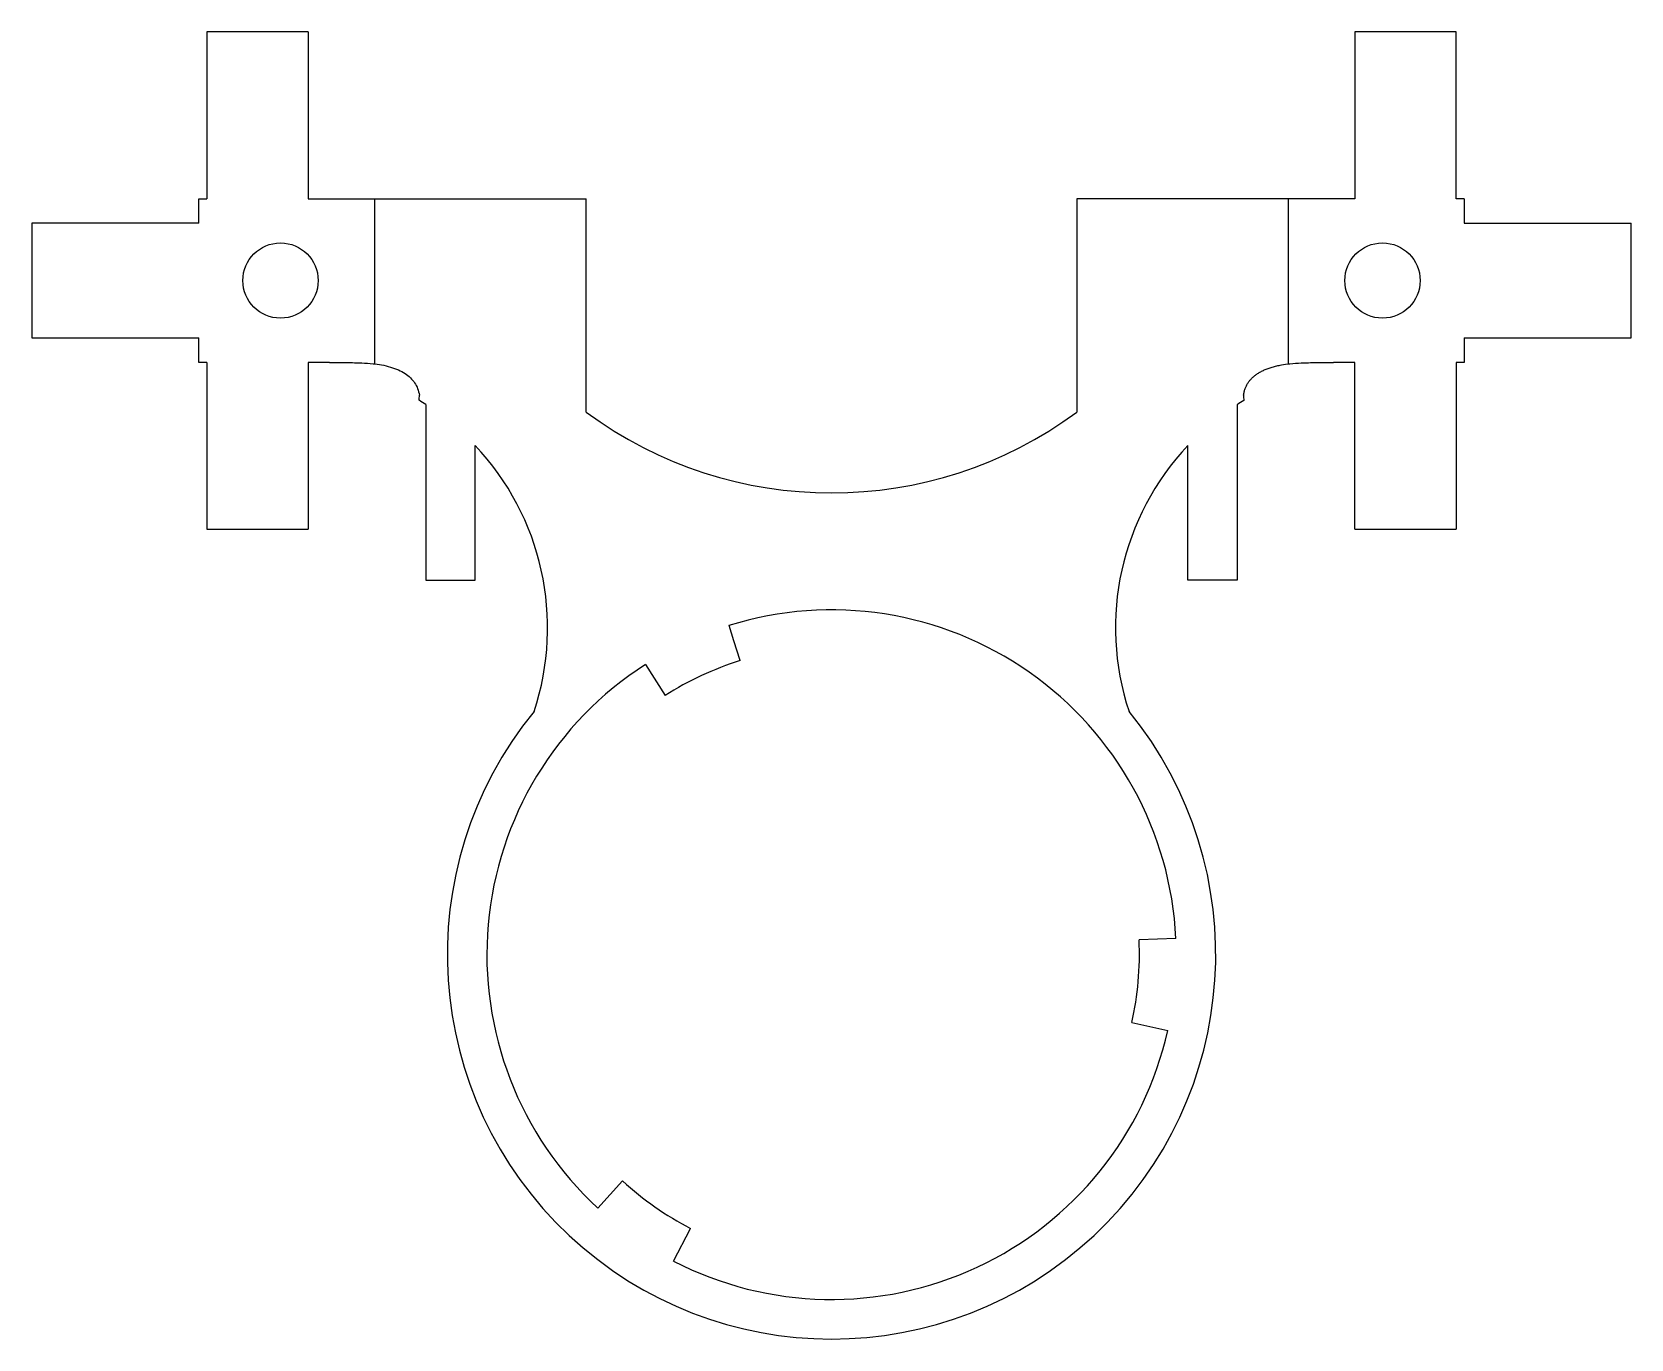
# Model space of a CAD drawing. Header units: millimetres. Extents: x -24.5 to 24.4, y -11.8 to 28.2.
import ezdxf

# ---------------------------------------------------------------- set-up
doc = ezdxf.new("R2010")
doc.units = ezdxf.units.MM

msp = doc.modelspace()

# ---------------------------------------------------------------- linework, layer by layer
at = {"color": 7, "linetype": 'Continuous', "lineweight": 25}
for p, q in [((-19.102, 28.209), (-19.102, 23.109)), ((-16.002, 28.209), (-19.102, 28.209)), ((-16.002, 28.209), (-16.002, 23.109)), ((15.999, 28.209), (15.999, 23.109)), ((19.099, 28.209), (15.999, 28.209)), ((19.099, 23.109), (19.099, 28.209)), ((-19.352, 22.359), (-19.352, 23.109)), ((-19.352, 23.109), (-19.102, 23.109)), ((-16.002, 23.109), (-15.602, 23.109)), ((-15.602, 23.109), (-15.602, 23.109)), ((-15.602, 23.109), (-7.503, 23.109)), ((-7.503, 16.584), (-7.503, 23.109)), ((7.5, 23.109), (7.5, 16.584)), ((15.999, 23.109), (7.5, 23.109)), ((19.349, 23.109), (19.099, 23.109)), ((19.349, 23.109), (19.349, 22.359)), ((-24.452, 22.359), (-24.452, 18.859)), ((-19.352, 22.359), (-24.452, 22.359)), ((19.349, 22.359), (24.449, 22.359)), ((24.449, 18.859), (24.449, 22.359)), ((-24.452, 18.859), (-19.352, 18.859)), ((-19.352, 18.109), (-19.352, 18.859)), ((19.349, 18.859), (24.449, 18.859)), ((19.349, 18.859), (19.349, 18.109)), ((-19.102, 18.109), (-19.352, 18.109)), ((-19.102, 18.109), (-19.102, 13.009)), ((-15.352, 18.109), (-16.002, 18.109)), ((-16.002, 18.109), (-16.002, 13.009)), ((15.999, 18.109), (15.349, 18.109)), ((15.999, 13.009), (15.999, 18.109)), ((19.349, 18.109), (19.099, 18.109)), ((19.099, 18.109), (19.099, 13.009)), ((-12.403, 16.816), (-12.403, 11.448)), ((12.4, 16.814), (12.4, 11.447)), ((-10.903, 11.448), (-10.903, 15.571)), ((10.9, 11.447), (10.9, 15.568)), ((-19.102, 13.009), (-16.002, 13.009)), ((15.999, 13.009), (19.099, 13.009)), ((-12.403, 11.448), (-10.903, 11.448)), ((12.4, 11.447), (10.9, 11.447)), ((-5.693, 8.871), (-5.091, 7.919)), ((10.529, 0.495), (9.404, 0.449)), ((9.183, -2.076), (10.284, -2.316)), ((-6.389, -6.915), (-7.147, -7.748)), ((-4.836, -9.366), (-4.313, -8.369))]:
    msp.add_line(p, q, dxfattribs=at)
at = {"color": 7, "linetype": 'Continuous'}
for p, q in [((-13.978, 23.109), (-13.978, 18.062)), ((13.975, 18.062), (13.975, 23.109))]:
    msp.add_line(p, q, dxfattribs=at)
at = {"color": 7, "linetype": 'Continuous', "lineweight": 25, "flags": 128}
msp.add_lwpolyline([(-2.794, 8.99), (-2.986, 9.591), (-3.136, 10.064)], dxfattribs=at)
at = {"color": 7, "linetype": 'Continuous', "lineweight": 25}
for centre in [(-16.852, 20.609), (16.849, 20.609)]:
    msp.add_circle(centre, 1.15, dxfattribs=at)
for centre, radius, start, end in [((-13.603, 17.109), 1, 350.7771, 0), ((-16.797, 9.995), 8.114, 57.2104, 58.9816), ((16.797, 9.995), 8.114, 121.0391, 122.8128), ((13.6, 17.109), 1, 180, 189.3108), ((-0.001, 26.757), 12.64, 233.5935, 306.4061), ((-16.797, 9.995), 8.114, 341.6241, 43.4127), ((16.797, 9.995), 8.114, 136.6157, 198.3759), ((0, 0), 10.541, 2.6898, 107.3103), ((0, 0), 10.541, 122.6898, 227.3102), ((0, 0), 9.415, 107.2641, 122.7365), ((0, 0), 11.75, 140.7343, 39.2657), ((0, 0), 9.415, 347.2642, 2.736), ((0, 0), 10.541, 242.6897, 347.3103), ((0, 0), 9.415, 227.2641, 242.7357)]:
    msp.add_arc(centre, radius, start, end, dxfattribs=at)
for points, knots in [([(-15.352, 18.109), (-15.173, 18.108), (-14.845, 18.107), (-14.4, 18.094), (-14.05, 18.072), (-13.754, 18.035), (-13.495, 17.973), (-13.252, 17.886), (-13.046, 17.776), (-12.876, 17.643), (-12.745, 17.486), (-12.649, 17.307), (-12.619, 17.175), (-12.603, 17.109)], [0, 0, 0, 0, 0.169433, 0.309288, 0.419691, 0.5009, 0.590429, 0.670797, 0.743378, 0.810031, 0.873141, 0.935501, 1, 1, 1, 1]), ([(12.6, 17.109), (12.606, 17.142), (12.618, 17.209), (12.648, 17.305), (12.687, 17.396), (12.736, 17.481), (12.795, 17.561), (12.864, 17.635), (12.942, 17.704), (13.031, 17.767), (13.128, 17.825), (13.236, 17.878), (13.353, 17.925), (13.48, 17.966), (13.616, 18.002), (13.795, 18.041), (14.046, 18.072), (14.397, 18.094), (14.842, 18.107), (15.17, 18.108), (15.349, 18.109)], [0, 0, 0, 0, 0.032262, 0.063629, 0.094473, 0.125181, 0.156148, 0.187758, 0.220372, 0.25432, 0.289895, 0.32735, 0.366903, 0.408741, 0.453019, 0.499871, 0.580949, 0.691179, 0.830821, 1, 1, 1, 1])]:
    msp.add_open_spline(points, degree=3, knots=knots, dxfattribs=at)

doc.saveas('drawing.dxf')
